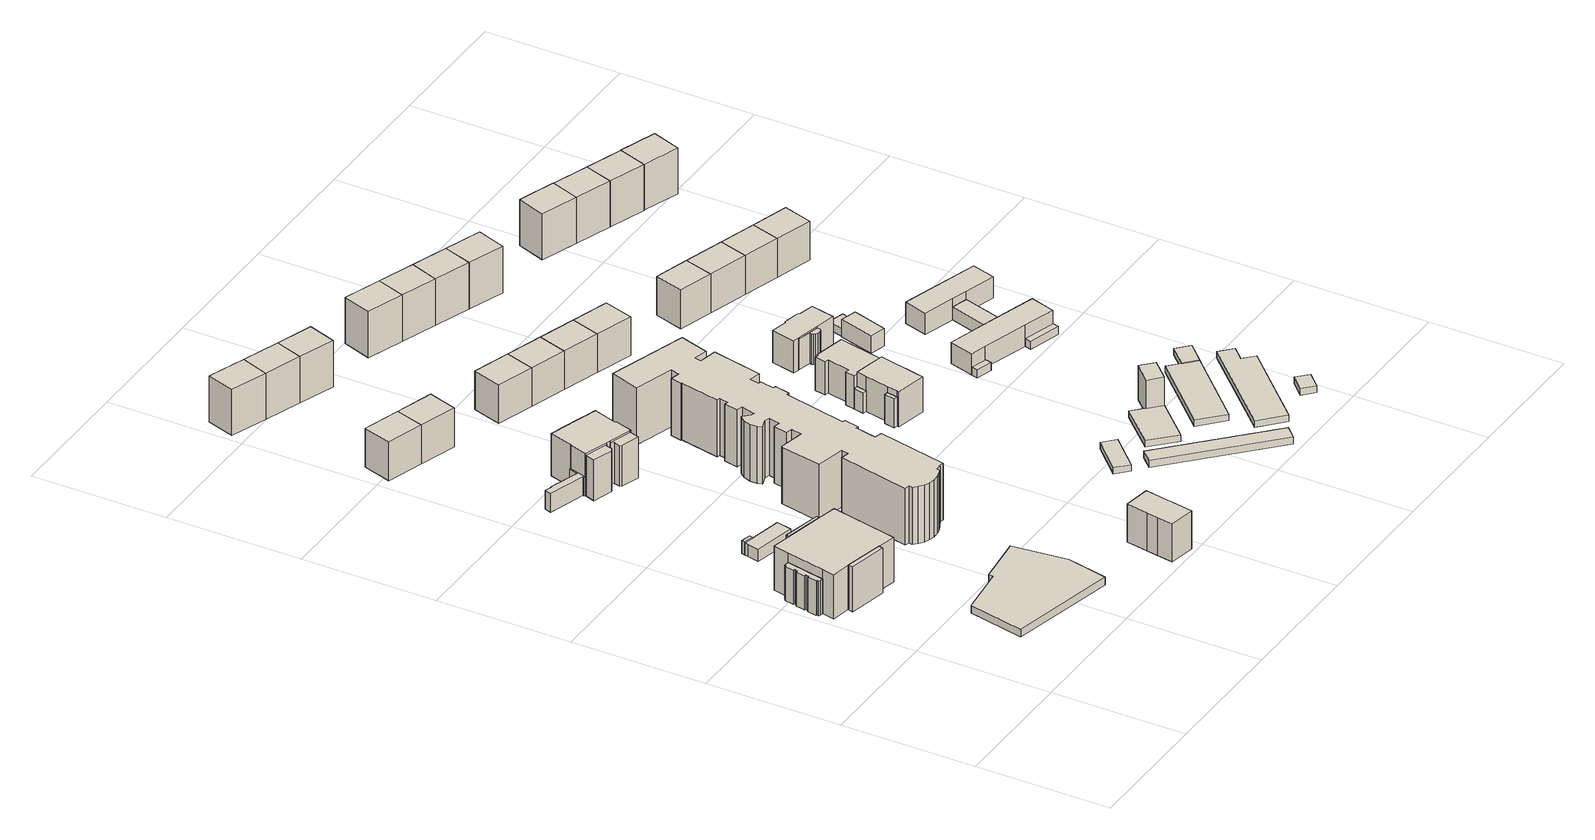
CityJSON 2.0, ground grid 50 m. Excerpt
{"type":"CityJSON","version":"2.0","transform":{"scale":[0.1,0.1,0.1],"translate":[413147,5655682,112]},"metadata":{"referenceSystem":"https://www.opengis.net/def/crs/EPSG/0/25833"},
"CityObjects":{
"building1":{"type":"Building","attributes":{"name":"St. Joseph-Stift","Gemeindeschluessel":14612000,"Geometrietyp2DReferenz":"3000","function":"31001_3051","roofType":"9999"},"children":["building1-1","building1-2","building1-3","building1-4","building1-5"]},
"building1-1":{"type":"BuildingPart","attributes":{"Dachtyp_tdc":"tdcFreeFormRoof","Dachneigung":51.73,"QualitaetDacherkennung":20,"Geometrietyp2DReferenz":"3000","measuredHeight":14.14,"roofType":"5000"},"parents":["building1"],"geometry":[{"type":"Solid","lod":"1","boundaries":[[[[0,1,2,3,4,5,6,7,8,9,10,11,12,13,14,15,16,17]],[[18,19,20,21,22,23,24,25,26,27,28,29,30,31,32,33,34,35]],[[17,19,18,0]],[[16,20,19,17]],[[15,21,20,16]],[[14,22,21,15]],[[13,23,22,14]],[[12,24,23,13]],[[11,25,24,12]],[[10,26,25,11]],[[9,27,26,10]],[[8,28,27,9]],[[7,29,28,8]],[[6,30,29,7]],[[5,31,30,6]],[[4,32,31,5]],[[3,33,32,4]],[[2,34,33,3]],[[1,35,34,2]],[[0,18,35,1]]]]}]},
"building1-2":{"type":"BuildingPart","attributes":{"Dachtyp_tdc":"tdcPolyFlatRoof","Dachneigung":15.04,"QualitaetDacherkennung":47,"Geometrietyp2DReferenz":"3000","measuredHeight":17.51,"roofType":"2100"},"parents":["building1"],"geometry":[{"type":"Solid","lod":"1","boundaries":[[[[36,37,38,39]],[[40,41,42,43]],[[39,41,40,36]],[[38,42,41,39]],[[37,43,42,38]],[[36,40,43,37]]]]}]},
"building1-3":{"type":"BuildingPart","attributes":{"Dachtyp_tdc":"tdcGableRoof","Dachneigung":10,"QualitaetDacherkennung":48,"Geometrietyp2DReferenz":"3000","measuredHeight":18.33,"roofType":"3100"},"parents":["building1"],"geometry":[{"type":"Solid","lod":"1","boundaries":[[[[44,45,46,47,48,49,50,51,52,53,54,55,56,57]],[[58,32,31,59,60,61,62,63,64,65,66,41,67,40]],[[57,32,58,44]],[[56,31,32,57]],[[55,59,31,56]],[[54,60,59,55]],[[53,61,60,54]],[[52,62,61,53]],[[51,63,62,52]],[[50,64,63,51]],[[49,65,64,50]],[[48,66,65,49]],[[47,41,66,48]],[[46,67,41,47]],[[45,40,67,46]],[[44,58,40,45]]]]}]},
"building1-4":{"type":"BuildingPart","attributes":{"Dachtyp_tdc":"tdcPolyFlatRoof","Dachneigung":0,"QualitaetDacherkennung":42,"Geometrietyp2DReferenz":"3000","measuredHeight":13.03,"roofType":"1000"},"parents":["building1"],"geometry":[{"type":"Solid","lod":"1","boundaries":[[[[68,69,70,71,72,73,74,75,76,77,78,79,80,81,82,83]],[[84,85,86,87,88,89,90,91,92,93,94,95,96,97,65,64]],[[83,84,64,68]],[[82,85,84,83]],[[81,86,85,82]],[[80,87,86,81]],[[79,88,87,80]],[[78,89,88,79]],[[77,90,89,78]],[[76,91,90,77]],[[75,92,91,76]],[[74,93,92,75]],[[73,94,93,74]],[[72,95,94,73]],[[71,96,95,72]],[[70,97,96,71]],[[69,65,97,70]],[[68,64,65,69]]]]}]},
"building1-5":{"type":"BuildingPart","attributes":{"Dachtyp_tdc":"tdcPolyFlatRoof","Dachneigung":17.42,"QualitaetDacherkennung":28,"Geometrietyp2DReferenz":"3000","measuredHeight":17.35,"roofType":"2100"},"parents":["building1"],"geometry":[{"type":"Solid","lod":"1","boundaries":[[[[98,99,100,101]],[[102,62,60,103]],[[101,62,102,98]],[[100,60,62,101]],[[99,103,60,100]],[[98,102,103,99]]]]}]},
"building2":{"type":"Building","attributes":{"Dachtyp_tdc":"tdcPolyFlatRoof","Gemeindeschluessel":14612000,"Dachneigung":0,"QualitaetDacherkennung":0,"Geometrietyp2DReferenz":"3000","BezugspunktDach":"2000","measuredHeight":3,"function":"31001_9998"},"geometry":[{"type":"Solid","lod":"1","boundaries":[[[[104,105,106,107,108,109,110]],[[111,112,113,114,115,116,117]],[[110,112,111,104]],[[109,113,112,110]],[[108,114,113,109]],[[107,115,114,108]],[[106,116,115,107]],[[105,117,116,106]],[[104,111,117,105]]]]}]},
"building3":{"type":"Building","attributes":{"name":"St. Joseph-Stift","Gemeindeschluessel":14612000,"Geometrietyp2DReferenz":"3000","function":"31001_3051","roofType":"9999"},"children":["building3-1","building3-2"]},
"building3-1":{"type":"BuildingPart","attributes":{"Dachtyp_tdc":"tdcFreeFormRoof","Dachneigung":29.59,"QualitaetDacherkennung":19,"Geometrietyp2DReferenz":"3000","measuredHeight":5.14,"roofType":"5000"},"parents":["building3"],"geometry":[{"type":"Solid","lod":"1","boundaries":[[[[118,119,120,121]],[[122,123,124,125]],[[121,123,122,118]],[[120,124,123,121]],[[119,125,124,120]],[[118,122,125,119]]]]}]},
"building3-2":{"type":"BuildingPart","attributes":{"Dachtyp_tdc":"tdcPolyFlatRoof","Dachneigung":0,"QualitaetDacherkennung":71,"Geometrietyp2DReferenz":"3000","measuredHeight":4.73,"roofType":"1000"},"parents":["building3"],"geometry":[{"type":"Solid","lod":"1","boundaries":[[[[126,127,128,129,130,131]],[[132,133,134,135,122,125]],[[131,133,132,126]],[[130,134,133,131]],[[129,135,134,130]],[[128,122,135,129]],[[127,125,122,128]],[[126,132,125,127]]]]}]},
"building4":{"type":"Building","attributes":{"Dachtyp_tdc":"tdcGableRoof","Gemeindeschluessel":14612000,"Dachneigung":37.02,"QualitaetDacherkennung":81,"Geometrietyp2DReferenz":"3000","measuredHeight":17.16,"function":"31001_9998","roofType":"3100"},"geometry":[{"type":"Solid","lod":"1","boundaries":[[[[136,137,138,139]],[[140,141,142,143]],[[139,141,140,136]],[[138,142,141,139]],[[137,143,142,138]],[[136,140,143,137]]]]}]},
"building5":{"type":"Building","attributes":{"name":"St. Joseph-Stift","Gemeindeschluessel":14612000,"Geometrietyp2DReferenz":"3000","function":"31001_3051","roofType":"9999"},"children":["building5-1","building5-2","building5-3","building5-4","building5-5"]},
"building5-1":{"type":"BuildingPart","attributes":{"Dachtyp_tdc":"tdcPolyFlatRoof","Dachneigung":10.76,"QualitaetDacherkennung":27,"Geometrietyp2DReferenz":"3000","measuredHeight":15.74,"roofType":"2100"},"parents":["building5"],"geometry":[{"type":"Solid","lod":"1","boundaries":[[[[144,145,146,147]],[[148,149,150,151]],[[147,149,148,144]],[[146,150,149,147]],[[145,151,150,146]],[[144,148,151,145]]]]}]},
"building5-2":{"type":"BuildingPart","attributes":{"Dachtyp_tdc":"tdcTentRoof","Dachneigung":10.09,"QualitaetDacherkennung":78,"Geometrietyp2DReferenz":"3000","measuredHeight":17.1,"roofType":"3500"},"parents":["building5"],"geometry":[{"type":"Solid","lod":"1","boundaries":[[[[152,153,154,155,156,157,158,159,160,161,162,163,164,165,166,167]],[[168,169,170,150,149,171,172,173,174,175,176,177,178,179,180,181]],[[167,169,168,152]],[[166,170,169,167]],[[165,150,170,166]],[[164,149,150,165]],[[163,171,149,164]],[[162,172,171,163]],[[161,173,172,162]],[[160,174,173,161]],[[159,175,174,160]],[[158,176,175,159]],[[157,177,176,158]],[[156,178,177,157]],[[155,179,178,156]],[[154,180,179,155]],[[153,181,180,154]],[[152,168,181,153]]]]}]},
"building5-3":{"type":"BuildingPart","attributes":{"Dachtyp_tdc":"tdcPolyFlatRoof","Dachneigung":4.97,"QualitaetDacherkennung":52,"Geometrietyp2DReferenz":"3000","measuredHeight":15.94,"roofType":"2100"},"parents":["building5"],"geometry":[{"type":"Solid","lod":"1","boundaries":[[[[182,183,184,185,186,187]],[[179,188,189,190,191,180]],[[187,188,179,182]],[[186,189,188,187]],[[185,190,189,186]],[[184,191,190,185]],[[183,180,191,184]],[[182,179,180,183]]]]}]},
"building5-4":{"type":"BuildingPart","attributes":{"Dachtyp_tdc":"tdcPolyFlatRoof","Dachneigung":2.6,"QualitaetDacherkennung":48,"Geometrietyp2DReferenz":"3000","measuredHeight":7.47,"roofType":"2100"},"parents":["building5"],"geometry":[{"type":"Solid","lod":"1","boundaries":[[[[192,193,194,195,196,197,198,199,200,201]],[[181,202,203,204,205,206,207,208,209,168]],[[201,202,181,192]],[[200,203,202,201]],[[199,204,203,200]],[[198,205,204,199]],[[197,206,205,198]],[[196,207,206,197]],[[195,208,207,196]],[[194,209,208,195]],[[193,168,209,194]],[[192,181,168,193]]]]}]},
"building5-5":{"type":"BuildingPart","attributes":{"Dachtyp_tdc":"tdcPolyFlatRoof","Dachneigung":5.46,"QualitaetDacherkennung":52,"Geometrietyp2DReferenz":"3000","measuredHeight":15.98,"roofType":"2100"},"parents":["building5"],"geometry":[{"type":"Solid","lod":"1","boundaries":[[[[210,211,212,213,214,215]],[[216,217,178,177,218,219]],[[215,217,216,210]],[[214,178,217,215]],[[213,177,178,214]],[[212,218,177,213]],[[211,219,218,212]],[[210,216,219,211]]]]}]},
"building6":{"type":"Building","attributes":{"Dachtyp_tdc":"tdcFreeFormRoof","Gemeindeschluessel":14612000,"Dachneigung":37.02,"QualitaetDacherkennung":90,"Geometrietyp2DReferenz":"3000","measuredHeight":16.63,"function":"31001_9998","roofType":"5000"},"geometry":[{"type":"Solid","lod":"1","boundaries":[[[[220,221,222,223,224,225,226,227]],[[228,229,230,231,232,233,234,235]],[[227,229,228,220]],[[226,230,229,227]],[[225,231,230,226]],[[224,232,231,225]],[[223,233,232,224]],[[222,234,233,223]],[[221,235,234,222]],[[220,228,235,221]]]]}]},
"building7":{"type":"Building","attributes":{"Dachtyp_tdc":"tdcGableRoof","Gemeindeschluessel":14612000,"Dachneigung":37.37,"QualitaetDacherkennung":75,"Geometrietyp2DReferenz":"3000","measuredHeight":17.21,"function":"31001_9998","roofType":"3100"},"geometry":[{"type":"Solid","lod":"1","boundaries":[[[[139,138,236,237]],[[141,238,239,142]],[[237,238,141,139]],[[236,239,238,237]],[[138,142,239,236]],[[139,141,142,138]]]]}]},
"building8":{"type":"Building","attributes":{"Dachtyp_tdc":"tdcGableRoof","Gemeindeschluessel":14612000,"Dachneigung":36.68,"QualitaetDacherkennung":78,"Geometrietyp2DReferenz":"3000","measuredHeight":19.91,"function":"31001_9998","roofType":"3100"},"geometry":[{"type":"Solid","lod":"1","boundaries":[[[[240,241,242,243]],[[244,245,246,247]],[[243,245,244,240]],[[242,246,245,243]],[[241,247,246,242]],[[240,244,247,241]]]]}]},
"building9":{"type":"Building","attributes":{"Dachtyp_tdc":"tdcGableRoof","Gemeindeschluessel":14612000,"Dachneigung":36.62,"QualitaetDacherkennung":79,"Geometrietyp2DReferenz":"3000","measuredHeight":19.96,"function":"31001_9998","roofType":"3100"},"geometry":[{"type":"Solid","lod":"1","boundaries":[[[[241,240,248,249]],[[250,251,252,253]],[[249,251,250,241]],[[248,252,251,249]],[[240,253,252,248]],[[241,250,253,240]]]]}]},
"building10":{"type":"Building","attributes":{"name":"St. Joseph-Stift","Dachtyp_tdc":"tdcFreeFormRoof","Gemeindeschluessel":14612000,"Dachneigung":39.41,"QualitaetDacherkennung":6,"Geometrietyp2DReferenz":"3000","measuredHeight":25.97,"function":"31001_3051","roofType":"5000"},"geometry":[{"type":"Solid","lod":"1","boundaries":[[[[254,255,256,257,258,259,260,261,262,263,264,265,266,267,268,269,270,271,272,273,274,275,276,277,278,279,280,281,282,283,284,285,286,287,288,289,290,291,292,293,294,295,296,297,298,299,300,301,302,303,304,305,306,307,308,309,310,311,312,313,314,315,316,317,318,319]],[[320,321,322,323,324,325,326,327,328,329,330,331,332,333,334,335,336,337,338,339,340,341,342,343,344,345,346,347,348,349,350,351,352,353,354,355,356,357,358,359,360,361,362,363,364,365,366,367,368,369,370,371,372,373,374,375,376,377,378,379,380,381,382,383,384,385]],[[319,321,320,254]],[[318,322,321,319]],[[317,323,322,318]],[[316,324,323,317]],[[315,325,324,316]],[[314,326,325,315]],[[313,327,326,314]],[[312,328,327,313]],[[311,329,328,312]],[[310,330,329,311]],[[309,331,330,310]],[[308,332,331,309]],[[307,333,332,308]],[[306,334,333,307]],[[305,335,334,306]],[[304,336,335,305]],[[303,337,336,304]],[[302,338,337,303]],[[301,339,338,302]],[[300,340,339,301]],[[299,341,340,300]],[[298,342,341,299]],[[297,343,342,298]],[[296,344,343,297]],[[295,345,344,296]],[[294,346,345,295]],[[293,347,346,294]],[[292,348,347,293]],[[291,349,348,292]],[[290,350,349,291]],[[289,351,350,290]],[[288,352,351,289]],[[287,353,352,288]],[[286,354,353,287]],[[285,355,354,286]],[[284,356,355,285]],[[283,357,356,284]],[[282,358,357,283]],[[281,359,358,282]],[[280,360,359,281]],[[279,361,360,280]],[[278,362,361,279]],[[277,363,362,278]],[[276,364,363,277]],[[275,365,364,276]],[[274,366,365,275]],[[273,367,366,274]],[[272,368,367,273]],[[271,369,368,272]],[[270,370,369,271]],[[269,371,370,270]],[[268,372,371,269]],[[267,373,372,268]],[[266,374,373,267]],[[265,375,374,266]],[[264,376,375,265]],[[263,377,376,264]],[[262,378,377,263]],[[261,379,378,262]],[[260,380,379,261]],[[259,381,380,260]],[[258,382,381,259]],[[257,383,382,258]],[[256,384,383,257]],[[255,385,384,256]],[[254,320,385,255]]]]}]},
"building11":{"type":"Building","attributes":{"Dachtyp_tdc":"tdcGableRoof","Gemeindeschluessel":14612000,"Dachneigung":36.41,"QualitaetDacherkennung":73,"Geometrietyp2DReferenz":"3000","measuredHeight":19.94,"function":"31001_9998","roofType":"3100"},"geometry":[{"type":"Solid","lod":"1","boundaries":[[[[249,248,386,387]],[[251,388,389,252]],[[387,388,251,249]],[[386,389,388,387]],[[248,252,389,386]],[[249,251,252,248]]]]}]},
"building12":{"type":"Building","attributes":{"Dachtyp_tdc":"tdcGableRoof","Gemeindeschluessel":14612000,"Dachneigung":36.81,"QualitaetDacherkennung":75,"Geometrietyp2DReferenz":"3000","measuredHeight":17.06,"function":"31001_9998","roofType":"3100"},"geometry":[{"type":"Solid","lod":"1","boundaries":[[[[390,391,392,393]],[[394,395,396,397]],[[393,395,394,390]],[[392,396,395,393]],[[391,397,396,392]],[[390,394,397,391]]]]}]},
"building13":{"type":"Building","attributes":{"Dachtyp_tdc":"tdcGableRoof","Gemeindeschluessel":14612000,"Dachneigung":36.76,"QualitaetDacherkennung":79,"Geometrietyp2DReferenz":"3000","measuredHeight":17.1,"function":"31001_9998","roofType":"3100"},"geometry":[{"type":"Solid","lod":"1","boundaries":[[[[393,392,398,399]],[[395,400,401,396]],[[399,400,395,393]],[[398,401,400,399]],[[392,396,401,398]],[[393,395,396,392]]]]}]},
"building14":{"type":"Building","attributes":{"Dachtyp_tdc":"tdcPolyFlatRoof","Gemeindeschluessel":14612000,"Dachneigung":3.97,"QualitaetDacherkennung":82,"Geometrietyp2DReferenz":"3000","measuredHeight":2.7,"function":"31001_2463","roofType":"2100"},"geometry":[{"type":"Solid","lod":"1","boundaries":[[[[402,403,404,405]],[[406,407,408,409]],[[405,407,406,402]],[[404,408,407,405]],[[403,409,408,404]],[[402,406,409,403]]]]}]},
"building15":{"type":"Building","attributes":{"Dachtyp_tdc":"tdcGableRoof","Gemeindeschluessel":14612000,"Dachneigung":36.96,"QualitaetDacherkennung":79,"Geometrietyp2DReferenz":"3000","measuredHeight":17.11,"function":"31001_9998","roofType":"3100"},"geometry":[{"type":"Solid","lod":"1","boundaries":[[[[399,398,410,411]],[[400,412,413,401]],[[411,412,400,399]],[[410,413,412,411]],[[398,401,413,410]],[[399,400,401,398]]]]}]},
"building16":{"type":"Building","attributes":{"Dachtyp_tdc":"tdcPolyFlatRoof","Gemeindeschluessel":14612000,"Dachneigung":5.38,"QualitaetDacherkennung":82,"Geometrietyp2DReferenz":"3000","measuredHeight":2.81,"function":"31001_2463","roofType":"2100"},"geometry":[{"type":"Solid","lod":"1","boundaries":[[[[414,415,416,417]],[[418,419,420,421]],[[417,419,418,414]],[[416,420,419,417]],[[415,421,420,416]],[[414,418,421,415]]]]}]},
"building17":{"type":"Building","attributes":{"Gemeindeschluessel":14612000,"Geometrietyp2DReferenz":"3000","function":"31001_9998","roofType":"9999"},"children":["building17-1","building17-2","building17-3"]},
"building17-1":{"type":"BuildingPart","attributes":{"Dachtyp_tdc":"tdcFreeFormRoof","Dachneigung":52.76,"QualitaetDacherkennung":8,"Geometrietyp2DReferenz":"3000","measuredHeight":8.4,"roofType":"5000"},"parents":["building17"],"geometry":[{"type":"Solid","lod":"1","boundaries":[[[[422,423,424,425]],[[426,427,428,429]],[[425,427,426,422]],[[424,428,427,425]],[[423,429,428,424]],[[422,426,429,423]]]]}]},
"building17-2":{"type":"BuildingPart","attributes":{"Dachtyp_tdc":"tdcGableRoof","Dachneigung":18.7,"QualitaetDacherkennung":70,"Geometrietyp2DReferenz":"3000","measuredHeight":11.54,"roofType":"3100"},"parents":["building17"],"geometry":[{"type":"Solid","lod":"1","boundaries":[[[[430,431,432,433]],[[434,435,436,437]],[[433,435,434,430]],[[432,436,435,433]],[[431,437,436,432]],[[430,434,437,431]]]]}]},
"building17-3":{"type":"BuildingPart","attributes":{"Dachtyp_tdc":"tdcFreeFormRoof","Dachneigung":43.19,"QualitaetDacherkennung":62,"Geometrietyp2DReferenz":"3000","measuredHeight":16.34,"roofType":"5000"},"parents":["building17"],"geometry":[{"type":"Solid","lod":"1","boundaries":[[[[438,439,440,441,442,443,444,445,446,447]],[[437,426,429,448,449,450,451,452,453,434]],[[446,426,437,447]],[[445,429,426,446]],[[444,448,429,445]],[[443,449,448,444]],[[442,450,449,443]],[[441,451,450,442]],[[440,452,451,441]],[[439,453,452,440]],[[438,434,453,439]],[[447,437,434,438]]]]}]},
"building18":{"type":"Building","attributes":{"Dachtyp_tdc":"tdcGableRoof","Gemeindeschluessel":14612000,"Dachneigung":36.75,"QualitaetDacherkennung":75,"Geometrietyp2DReferenz":"3000","measuredHeight":19.95,"function":"31001_9998","roofType":"3100"},"geometry":[{"type":"Solid","lod":"1","boundaries":[[[[454,455,456,457]],[[458,459,460,461]],[[457,459,458,454]],[[456,460,459,457]],[[455,461,460,456]],[[454,458,461,455]]]]}]},
"building19":{"type":"Building","attributes":{"Dachtyp_tdc":"tdcFreeFormRoof","Gemeindeschluessel":14612000,"Dachneigung":42.53,"QualitaetDacherkennung":47,"Geometrietyp2DReferenz":"3000","measuredHeight":16.27,"function":"31001_9998","roofType":"5000"},"geometry":[{"type":"Solid","lod":"1","boundaries":[[[[462,463,464,465,466,467,468,469,470,471,472,473]],[[428,474,475,476,477,478,479,480,481,482,483,449]],[[473,474,428,462]],[[472,475,474,473]],[[471,476,475,472]],[[470,477,476,471]],[[469,478,477,470]],[[468,479,478,469]],[[467,480,479,468]],[[466,481,480,467]],[[465,482,481,466]],[[464,483,482,465]],[[463,449,483,464]],[[462,428,449,463]]]]}]},
"building20":{"type":"Building","attributes":{"Dachtyp_tdc":"tdcGableRoof","Gemeindeschluessel":14612000,"Dachneigung":36.46,"QualitaetDacherkennung":75,"Geometrietyp2DReferenz":"3000","measuredHeight":17.06,"function":"31001_9998","roofType":"3100"},"geometry":[{"type":"Solid","lod":"1","boundaries":[[[[411,410,484,485]],[[412,486,487,413]],[[485,486,412,411]],[[484,487,486,485]],[[410,413,487,484]],[[411,412,413,410]]]]}]},
"building21":{"type":"Building","attributes":{"Gemeindeschluessel":14612000,"Geometrietyp2DReferenz":"3000","function":"31001_2463","roofType":"9999"},"children":["building21-1","building21-2"]},
"building21-1":{"type":"BuildingPart","attributes":{"Dachtyp_tdc":"tdcFreeFormRoof","Dachneigung":56.36,"QualitaetDacherkennung":4,"Geometrietyp2DReferenz":"3000","measuredHeight":15.58,"roofType":"5000"},"parents":["building21"],"geometry":[{"type":"Solid","lod":"1","boundaries":[[[[488,489,490,491]],[[492,493,494,495]],[[491,493,492,488]],[[490,494,493,491]],[[489,495,494,490]],[[488,492,495,489]]]]}]},
"building21-2":{"type":"BuildingPart","attributes":{"Dachtyp_tdc":"tdcPolyFlatRoof","Dachneigung":0,"QualitaetDacherkennung":77,"Geometrietyp2DReferenz":"3000","measuredHeight":2.5,"roofType":"1000"},"parents":["building21"],"geometry":[{"type":"Solid","lod":"1","boundaries":[[[[496,497,498,499,500]],[[501,502,492,495,503]],[[500,502,501,496]],[[499,492,502,500]],[[498,495,492,499]],[[497,503,495,498]],[[496,501,503,497]]]]}]},
"building22":{"type":"Building","attributes":{"Dachtyp_tdc":"tdcGableRoof","Gemeindeschluessel":14612000,"Dachneigung":36.69,"QualitaetDacherkennung":77,"Geometrietyp2DReferenz":"3000","measuredHeight":19.96,"function":"31001_9998","roofType":"3100"},"geometry":[{"type":"Solid","lod":"1","boundaries":[[[[457,456,504,505]],[[459,506,507,460]],[[505,506,459,457]],[[504,507,506,505]],[[456,460,507,504]],[[457,459,460,456]]]]}]},
"building23":{"type":"Building","attributes":{"Gemeindeschluessel":14612000,"Geometrietyp2DReferenz":"3000","function":"31001_9998","roofType":"9999"},"children":["building23-1","building23-2"]},
"building23-1":{"type":"BuildingPart","attributes":{"Dachtyp_tdc":"tdcPolyFlatRoof","Dachneigung":29.04,"QualitaetDacherkennung":39,"Geometrietyp2DReferenz":"3000","measuredHeight":12.44,"roofType":"2100"},"parents":["building23"],"geometry":[{"type":"Solid","lod":"1","boundaries":[[[[508,509,510,511,512,513,514,515,516,517,518]],[[519,520,521,522,523,524,525,526,527,528,529]],[[518,520,519,508]],[[517,521,520,518]],[[516,522,521,517]],[[515,523,522,516]],[[514,524,523,515]],[[513,525,524,514]],[[512,526,525,513]],[[511,527,526,512]],[[510,528,527,511]],[[509,529,528,510]],[[508,519,529,509]]]]}]},
"building23-2":{"type":"BuildingPart","attributes":{"Dachtyp_tdc":"tdcHipRoof","Dachneigung":41.67,"QualitaetDacherkennung":63,"Geometrietyp2DReferenz":"3000","measuredHeight":14.63,"roofType":"3200"},"parents":["building23"],"geometry":[{"type":"Solid","lod":"1","boundaries":[[[[530,531,532,533,534,535,536,537,538,539,540,541,542,543,544,545]],[[525,524,546,547,548,549,550,551,552,553,554,555,556,557,558,526]],[[545,524,525,530]],[[544,546,524,545]],[[543,547,546,544]],[[542,548,547,543]],[[541,549,548,542]],[[540,550,549,541]],[[539,551,550,540]],[[538,552,551,539]],[[537,553,552,538]],[[536,554,553,537]],[[535,555,554,536]],[[534,556,555,535]],[[533,557,556,534]],[[532,558,557,533]],[[531,526,558,532]],[[530,525,526,531]]]]}]},
"building24":{"type":"Building","attributes":{"Dachtyp_tdc":"tdcGableRoof","Gemeindeschluessel":14612000,"Dachneigung":37.47,"QualitaetDacherkennung":78,"Geometrietyp2DReferenz":"3000","measuredHeight":20.04,"function":"31001_9998","roofType":"3100"},"geometry":[{"type":"Solid","lod":"1","boundaries":[[[[505,504,559,560]],[[506,561,562,507]],[[560,561,506,505]],[[559,562,561,560]],[[504,507,562,559]],[[505,506,507,504]]]]}]},
"building25":{"type":"Building","attributes":{"Gemeindeschluessel":14612000,"Geometrietyp2DReferenz":"3000","function":"31001_2463","roofType":"9999"},"children":["building25-1","building25-2"]},
"building25-1":{"type":"BuildingPart","attributes":{"Dachtyp_tdc":"tdcPolyFlatRoof","Dachneigung":5.37,"QualitaetDacherkennung":77,"Geometrietyp2DReferenz":"3000","measuredHeight":2.81,"roofType":"2100"},"parents":["building25"],"geometry":[{"type":"Solid","lod":"1","boundaries":[[[[563,564,565,566]],[[567,568,569,570]],[[566,568,567,563]],[[565,569,568,566]],[[564,570,569,565]],[[563,567,570,564]]]]}]},
"building25-2":{"type":"BuildingPart","attributes":{"Dachtyp_tdc":"tdcPolyFlatRoof","Dachneigung":0,"QualitaetDacherkennung":75,"Geometrietyp2DReferenz":"3000","measuredHeight":2.47,"roofType":"1000"},"parents":["building25"],"geometry":[{"type":"Solid","lod":"1","boundaries":[[[[571,572,573,574,575]],[[576,577,570,569,578]],[[575,577,576,571]],[[574,570,577,575]],[[573,569,570,574]],[[572,578,569,573]],[[571,576,578,572]]]]}]},
"building26":{"type":"Building","attributes":{"Dachtyp_tdc":"tdcPolyFlatRoof","Gemeindeschluessel":14612000,"Dachneigung":0,"QualitaetDacherkennung":65,"Geometrietyp2DReferenz":"3000","measuredHeight":2.51,"function":"31001_2463","roofType":"1000"},"geometry":[{"type":"Solid","lod":"1","boundaries":[[[[579,580,581,582,583,584]],[[585,586,587,588,589,590]],[[584,586,585,579]],[[583,587,586,584]],[[582,588,587,583]],[[581,589,588,582]],[[580,590,589,581]],[[579,585,590,580]]]]}]},
"building27":{"type":"Building","attributes":{"Dachtyp_tdc":"tdcGableRoof","Gemeindeschluessel":14612000,"Dachneigung":37.31,"QualitaetDacherkennung":77,"Geometrietyp2DReferenz":"3000","measuredHeight":20.16,"function":"31001_9998","roofType":"3100"},"geometry":[{"type":"Solid","lod":"1","boundaries":[[[[560,559,591,592]],[[593,594,595,596]],[[592,594,593,560]],[[591,595,594,592]],[[559,596,595,591]],[[560,593,596,559]]]]}]},
"building28":{"type":"Building","attributes":{"Dachtyp_tdc":"tdcGableRoof","Gemeindeschluessel":14612000,"Dachneigung":58.84,"QualitaetDacherkennung":4,"Geometrietyp2DReferenz":"3000","measuredHeight":10.55,"function":"31001_9998","roofType":"3100"},"geometry":[{"type":"Solid","lod":"1","boundaries":[[[[597,598,599,600]],[[601,602,603,604]],[[600,602,601,597]],[[599,603,602,600]],[[598,604,603,599]],[[597,601,604,598]]]]}]},
"building29":{"type":"Building","attributes":{"Dachtyp_tdc":"tdcGableRoof","Gemeindeschluessel":14612000,"Dachneigung":36.35,"QualitaetDacherkennung":79,"Geometrietyp2DReferenz":"3000","measuredHeight":17.07,"function":"31001_9998","roofType":"3100"},"geometry":[{"type":"Solid","lod":"1","boundaries":[[[[605,606,607,608]],[[609,610,611,612]],[[608,610,609,605]],[[607,611,610,608]],[[606,612,611,607]],[[605,609,612,606]]]]}]},
"building30":{"type":"Building","attributes":{"Dachtyp_tdc":"tdcPolyFlatRoof","Gemeindeschluessel":14612000,"Dachneigung":7.81,"QualitaetDacherkennung":60,"Geometrietyp2DReferenz":"3000","measuredHeight":3.02,"function":"31001_2463","roofType":"2100"},"geometry":[{"type":"Solid","lod":"1","boundaries":[[[[613,614,615,616]],[[617,618,619,620]],[[616,618,617,613]],[[615,619,618,616]],[[614,620,619,615]],[[613,617,620,614]]]]}]},
"building31":{"type":"Building","attributes":{"Dachtyp_tdc":"tdcPolyFlatRoof","Gemeindeschluessel":14612000,"Dachneigung":4.19,"QualitaetDacherkennung":80,"Geometrietyp2DReferenz":"3000","measuredHeight":3.21,"function":"31001_9998","roofType":"2100"},"geometry":[{"type":"Solid","lod":"1","boundaries":[[[[621,622,623,624]],[[625,626,627,628]],[[624,626,625,621]],[[623,627,626,624]],[[622,628,627,623]],[[621,625,628,622]]]]}]},
"building32":{"type":"Building","attributes":{"Gemeindeschluessel":14612000,"Geometrietyp2DReferenz":"3000","function":"31001_9998","roofType":"9999"},"children":["building32-1","building32-2","building32-3","building32-4","building32-5"]},
"building32-1":{"type":"BuildingPart","attributes":{"Dachtyp_tdc":"tdcPolyFlatRoof","Dachneigung":0,"QualitaetDacherkennung":86,"Geometrietyp2DReferenz":"3000","measuredHeight":5.06,"roofType":"1000"},"parents":["building32"],"geometry":[{"type":"Solid","lod":"1","boundaries":[[[[629,630,631,632]],[[633,634,635,636]],[[632,634,633,629]],[[631,635,634,632]],[[630,636,635,631]],[[629,633,636,630]]]]}]},
"building32-2":{"type":"BuildingPart","attributes":{"Dachtyp_tdc":"tdcPolyFlatRoof","Dachneigung":3.37,"QualitaetDacherkennung":72,"Geometrietyp2DReferenz":"3000","measuredHeight":8.46,"roofType":"2100"},"parents":["building32"],"geometry":[{"type":"Solid","lod":"1","boundaries":[[[[637,638,639,640,641,642,643,644]],[[645,633,636,646,647,648,649,650]],[[644,633,645,637]],[[643,636,633,644]],[[642,646,636,643]],[[641,647,646,642]],[[640,648,647,641]],[[639,649,648,640]],[[638,650,649,639]],[[637,645,650,638]]]]}]},
"building32-3":{"type":"BuildingPart","attributes":{"Dachtyp_tdc":"tdcPolyFlatRoof","Dachneigung":0,"QualitaetDacherkennung":24,"Geometrietyp2DReferenz":"3000","measuredHeight":3.16,"roofType":"1000"},"parents":["building32"],"geometry":[{"type":"Solid","lod":"1","boundaries":[[[[651,652,653,654]],[[647,655,656,648]],[[654,655,647,651]],[[653,656,655,654]],[[652,648,656,653]],[[651,647,648,652]]]]}]},
"building32-4":{"type":"BuildingPart","attributes":{"Dachtyp_tdc":"tdcPolyFlatRoof","Dachneigung":2.76,"QualitaetDacherkennung":74,"Geometrietyp2DReferenz":"3000","measuredHeight":8.4,"roofType":"2100"},"parents":["building32"],"geometry":[{"type":"Solid","lod":"1","boundaries":[[[[657,658,659,660,661,662]],[[663,664,635,634,665,666]],[[662,664,663,657]],[[661,635,664,662]],[[660,634,635,661]],[[659,665,634,660]],[[658,666,665,659]],[[657,663,666,658]]]]}]},
"building32-5":{"type":"BuildingPart","attributes":{"Dachtyp_tdc":"tdcPolyFlatRoof","Dachneigung":0,"QualitaetDacherkennung":1,"Geometrietyp2DReferenz":"3000","measuredHeight":3.14,"roofType":"1000"},"parents":["building32"],"geometry":[{"type":"Solid","lod":"1","boundaries":[[[[667,668,669,670]],[[650,649,671,672]],[[670,649,650,667]],[[669,671,649,670]],[[668,672,671,669]],[[667,650,672,668]]]]}]},
"building33":{"type":"Building","attributes":{"Dachtyp_tdc":"tdcGableRoof","Gemeindeschluessel":14612000,"Dachneigung":36.48,"QualitaetDacherkennung":79,"Geometrietyp2DReferenz":"3000","measuredHeight":17.07,"function":"31001_9998","roofType":"3100"},"geometry":[{"type":"Solid","lod":"1","boundaries":[[[[673,674,608,607]],[[675,611,610,676]],[[607,611,675,673]],[[608,610,611,607]],[[674,676,610,608]],[[673,675,676,674]]]]}]},
"building34":{"type":"Building","attributes":{"Dachtyp_tdc":"tdcGableRoof","Gemeindeschluessel":14612000,"Dachneigung":36.67,"QualitaetDacherkennung":79,"Geometrietyp2DReferenz":"3000","measuredHeight":17.07,"function":"31001_9998","roofType":"3100"},"geometry":[{"type":"Solid","lod":"1","boundaries":[[[[674,673,677,678]],[[676,679,680,675]],[[678,679,676,674]],[[677,680,679,678]],[[673,675,680,677]],[[674,676,675,673]]]]}]},
"building35":{"type":"Building","attributes":{"Dachtyp_tdc":"tdcGableRoof","Gemeindeschluessel":14612000,"Dachneigung":36.61,"QualitaetDacherkennung":73,"Geometrietyp2DReferenz":"3000","measuredHeight":19.88,"function":"31001_9998","roofType":"3100"},"geometry":[{"type":"Solid","lod":"1","boundaries":[[[[681,682,683,684]],[[685,686,687,688]],[[684,686,685,681]],[[683,687,686,684]],[[682,688,687,683]],[[681,685,688,682]]]]}]},
"building36":{"type":"Building","attributes":{"Dachtyp_tdc":"tdcGableRoof","Gemeindeschluessel":14612000,"Dachneigung":36.91,"QualitaetDacherkennung":73,"Geometrietyp2DReferenz":"3000","measuredHeight":17.09,"function":"31001_9998","roofType":"3100"},"geometry":[{"type":"Solid","lod":"1","boundaries":[[[[689,690,678,677]],[[691,680,679,692]],[[677,680,691,689]],[[678,679,680,677]],[[690,692,679,678]],[[689,691,692,690]]]]}]},
"building37":{"type":"Building","attributes":{"Dachtyp_tdc":"tdcGableRoof","Gemeindeschluessel":14612000,"Dachneigung":36.81,"QualitaetDacherkennung":77,"Geometrietyp2DReferenz":"3000","measuredHeight":19.94,"function":"31001_9998","roofType":"3100"},"geometry":[{"type":"Solid","lod":"1","boundaries":[[[[693,694,695,696]],[[697,698,699,700]],[[696,698,697,693]],[[695,699,698,696]],[[694,700,699,695]],[[693,697,700,694]]]]}]},
"building38":{"type":"Building","attributes":{"Dachtyp_tdc":"tdcGableRoof","Gemeindeschluessel":14612000,"Dachneigung":36.74,"QualitaetDacherkennung":77,"Geometrietyp2DReferenz":"3000","measuredHeight":19.93,"function":"31001_9998","roofType":"3100"},"geometry":[{"type":"Solid","lod":"1","boundaries":[[[[696,695,701,702]],[[698,703,704,699]],[[702,703,698,696]],[[701,704,703,702]],[[695,699,704,701]],[[696,698,699,695]]]]}]},
"building39":{"type":"Building","attributes":{"Dachtyp_tdc":"tdcGableRoof","Gemeindeschluessel":14612000,"Dachneigung":36.79,"QualitaetDacherkennung":71,"Geometrietyp2DReferenz":"3000","measuredHeight":19.92,"function":"31001_9998","roofType":"3100"},"geometry":[{"type":"Solid","lod":"1","boundaries":[[[[705,706,707,708]],[[709,710,711,712]],[[708,710,709,705]],[[707,711,710,708]],[[706,712,711,707]],[[705,709,712,706]]]]}]}
},
"vertices":[
[21,883,138],[26,882,138],[24,874,138],[32,872,138],[41,870,138],[72,1015,138],[63,1016,138],[55,1018,138],[53,1011,138],[49,1012,138],[41,977,138],[46,976,138],[43,964,138],[38,965,138],[31,930,138],[36,929,138],[33,917,138],[28,918,138],[21,883,5],[28,918,5],[33,917,5],[36,929,5],[31,930,5],[38,965,5],[43,964,5],[46,976,5],[41,977,5],[49,1012,5],[53,1011,5],[55,1018,5],[63,1016,5],[72,1015,5],[41,870,5],[32,872,5],[24,874,5],[26,882,5],
[102,808,178],[98,790,178],[243,759,178],[247,776,178],[102,808,5],[247,776,5],[243,759,5],[98,790,5],
[31,823,176],[102,808,176],[175,792,176],[247,776,176],[317,761,176],[328,809,176],[359,953,176],[371,1012,176],[300,1028,176],[228,1043,176],[155,1059,176],[85,1074,176],[72,1015,176],[41,870,176],[31,823,5],[85,1074,5],[155,1059,5],[228,1043,5],[300,1028,5],[371,1012,5],[359,953,5],[328,809,5],[317,761,5],[175,792,5],
[359,953,136],[328,809,136],[345,805,136],[347,813,136],[351,812,136],[358,847,136],[353,848,136],[356,860,136],[361,859,136],[369,894,136],[364,895,136],[367,907,136],[371,906,136],[379,941,136],[374,942,136],[376,950,136],[376,950,5],[374,942,5],[379,941,5],[371,906,5],[367,907,5],[364,895,5],[369,894,5],[361,859,5],[356,860,5],[353,848,5],[358,847,5],[351,812,5],[347,813,5],[345,805,5],
[303,1039,177],[158,1070,177],[155,1059,177],[300,1028,177],[303,1039,5],[158,1070,5],
[213,232,50],[615,144,50],[649,298,50],[626,501,50],[445,480,50],[441,462,50],[259,441,50],[213,232,20],[259,441,20],[441,462,20],[445,480,20],[626,501,20],[649,298,20],[615,144,20],
[196,1245,72],[233,1236,72],[236,1250,72],[199,1258,72],[196,1245,23],[199,1258,23],[236,1250,23],[233,1236,23],
[351,1211,70],[233,1236,70],[196,1245,70],[193,1231,70],[183,1188,70],[338,1154,70],[351,1211,23],[338,1154,23],[183,1188,23],[193,1231,23],
[52,2572,169],[19,2465,169],[157,2422,169],[191,2529,169],[52,2572,19],[191,2529,19],[157,2422,19],[19,2465,19],
[449,1987,174],[356,2016,174],[353,2007,174],[446,1978,174],[449,1987,18],[446,1978,18],[353,2007,18],[356,2016,18],
[275,1934,181],[255,1869,181],[255,1867,181],[343,1839,181],[358,1835,181],[442,1809,181],[442,1810,181],[447,1809,181],[466,1872,181],[463,1874,181],[491,1964,181],[446,1977,181],[446,1978,181],[353,2007,181],[303,2022,181],[276,1934,181],[275,1934,18],[276,1934,18],[303,2022,18],[446,1977,18],[491,1964,18],[463,1874,18],[466,1872,18],[447,1809,18],[442,1810,18],[442,1809,18],[358,1835,18],[343,1839,18],[255,1867,18],[255,1869,18],
[343,1839,176],[255,1867,176],[242,1830,176],[317,1807,176],[328,1813,176],[334,1835,176],[334,1835,18],[328,1813,18],[317,1807,18],[242,1830,18],
[255,1869,91],[275,1934,91],[270,1936,91],[260,1902,91],[148,1937,91],[147,1935,91],[122,1943,91],[114,1919,91],[251,1876,91],[250,1871,91],[250,1871,18],[251,1876,18],[114,1919,18],[122,1943,18],[147,1935,18],[148,1937,18],[260,1902,18],[270,1936,18],
[357,1801,176],[362,1792,176],[430,1771,176],[442,1809,176],[358,1835,176],[364,1823,176],[357,1801,18],[364,1823,18],[430,1771,18],[362,1792,18],
[844,79,171],[834,17,171],[932,1,171],[947,86,171],[949,98,171],[964,186,171],[865,202,171],[851,119,171],[844,79,24],[851,119,24],[865,202,24],[964,186,24],[949,98,24],[947,86,24],[932,1,24],[834,17,24],
[297,2378,169],[331,2485,169],[331,2485,19],[297,2378,19],
[137,2988,199],[174,3091,199],[35,3141,199],[1,3038,199],[137,2988,21],[1,3038,21],[35,3141,21],[174,3091,21],
[277,2940,199],[313,3042,199],[174,3091,20],[313,3042,20],[277,2940,20],[137,2988,20],
[543,819,221],[558,804,221],[576,791,221],[596,783,221],[617,779,221],[642,780,221],[663,786,221],[675,791,221],[678,804,221],[696,800,221],[697,806,221],[717,802,221],[773,1062,221],[744,1069,221],[761,1148,221],[770,1146,221],[782,1202,221],[772,1204,221],[824,1442,221],[834,1440,221],[846,1496,221],[836,1498,221],[847,1550,221],[836,1552,221],[843,1587,221],[886,1578,221],[927,1766,221],[860,1780,221],[866,1806,221],[916,1791,221],[950,1900,221],[655,1992,221],[620,1883,221],[766,1837,221],[758,1804,221],[722,1812,221],[713,1771,221],[717,1770,221],[685,1621,221],[697,1619,221],[689,1585,221],[676,1588,221],[665,1536,221],[689,1531,221],[676,1478,221],[663,1482,221],[638,1506,221],[621,1485,221],[612,1457,221],[612,1432,221],[618,1414,221],[652,1426,221],[672,1421,221],[662,1379,221],[640,1384,221],[629,1332,221],[652,1327,221],[643,1286,221],[548,1306,221],[546,1300,221],[514,1148,221],[623,1125,221],[617,1097,221],[586,1104,221],[529,836,221],[546,832,221],[543,819,1],[546,832,1],[529,836,1],[586,1104,1],[617,1097,1],[623,1125,1],[514,1148,1],[546,1300,1],[548,1306,1],[643,1286,1],[652,1327,1],[629,1332,1],[640,1384,1],[662,1379,1],[672,1421,1],[652,1426,1],[618,1414,1],[612,1432,1],[612,1457,1],[621,1485,1],[638,1506,1],[663,1482,1],[676,1478,1],[689,1531,1],[665,1536,1],[676,1588,1],[689,1585,1],[697,1619,1],[685,1621,1],[717,1770,1],[713,1771,1],[722,1812,1],[758,1804,1],[766,1837,1],[620,1883,1],[655,1992,1],[950,1900,1],[916,1791,1],[866,1806,1],[860,1780,1],[927,1766,1],[886,1578,1],[843,1587,1],[836,1552,1],[847,1550,1],[836,1498,1],[846,1496,1],[834,1440,1],[824,1442,1],[772,1204,1],[782,1202,1],[770,1146,1],[761,1148,1],[744,1069,1],[773,1062,1],[717,802,1],[697,806,1],[696,800,1],[678,804,1],[675,791,1],[663,786,1],[642,780,1],[617,779,1],[596,783,1],[576,791,1],[558,804,1],
[412,2892,199],[448,2996,199],[448,2996,20],[412,2892,20],
[520,2427,169],[486,2319,169],[625,2275,169],[659,2384,169],[520,2427,20],[659,2384,20],[625,2275,20],[486,2319,20],
[763,2232,169],[797,2340,169],[797,2340,20],[763,2232,20],
[1305,549,46],[1197,439,46],[1239,397,46],[1348,508,46],[1305,549,21],[1348,508,21],[1239,397,21],[1197,439,21],
[903,2188,169],[937,2296,169],[937,2296,20],[903,2188,20],
[1678,60,46],[1329,400,46],[1288,358,46],[1637,19,46],[1678,60,20],[1637,19,20],[1288,358,20],[1329,400,20],
[1133,1319,96],[1141,1358,96],[1127,1361,96],[1119,1322,96],[1133,1319,16],[1119,1322,16],[1127,1361,16],[1141,1358,16],
[1107,1191,128],[1115,1231,128],[1102,1234,128],[1093,1193,128],[1107,1191,16],[1093,1193,16],[1102,1234,16],[1115,1231,16],
[1107,1191,152],[1105,1184,152],[1220,1159,152],[1234,1223,152],[1246,1277,152],[1258,1333,152],[1199,1346,152],[1141,1358,152],[1133,1319,152],[1115,1231,152],[1199,1346,16],[1258,1333,16],[1246,1277,16],[1234,1223,16],[1220,1159,16],[1105,1184,16],
[653,2982,200],[616,2876,200],[754,2827,200],[791,2934,200],[653,2982,21],[791,2934,21],[754,2827,21],[616,2876,21],
[1127,1361,144],[1258,1333,144],[1268,1382,144],[1280,1438,144],[1294,1502,144],[1178,1527,144],[1177,1522,144],[1162,1525,144],[1153,1483,144],[1168,1480,144],[1149,1394,144],[1135,1397,144],[1135,1397,16],[1149,1394,16],[1168,1480,16],[1153,1483,16],[1162,1525,16],[1177,1522,16],[1178,1527,16],[1294,1502,16],[1280,1438,16],[1268,1382,16],
[1044,2143,169],[1078,2252,169],[1078,2252,20],[1044,2143,20],
[1555,518,153],[1599,476,153],[1662,541,153],[1618,583,153],[1555,518,20],[1618,583,20],[1662,541,20],[1599,476,20],
[1386,427,45],[1472,344,45],[1599,476,45],[1555,518,45],[1513,559,45],[1386,427,20],[1513,559,20],[1472,344,20],
[889,2780,200],[927,2886,200],[927,2886,21],[889,2780,21],
[1296,1591,138],[1308,1589,138],[1317,1592,138],[1322,1597,138],[1324,1608,138],[1235,1627,138],[1236,1627,138],[1287,1615,138],[1285,1606,138],[1287,1600,138],[1290,1595,138],[1296,1591,20],[1290,1595,20],[1287,1600,20],[1285,1606,20],[1287,1615,20],[1236,1627,20],[1235,1627,20],[1324,1608,20],[1322,1597,20],[1317,1592,20],[1308,1589,20],
[1235,1627,144],[1324,1608,144],[1399,1591,144],[1418,1680,144],[1362,1693,144],[1357,1699,144],[1342,1703,144],[1323,1707,144],[1311,1709,144],[1308,1710,144],[1304,1711,144],[1298,1712,144],[1291,1709,144],[1232,1722,144],[1212,1632,144],[1236,1627,144],[1212,1632,20],[1232,1722,20],[1291,1709,20],[1298,1712,20],[1304,1711,20],[1308,1710,20],[1311,1709,20],[1323,1707,20],[1342,1703,20],[1357,1699,20],[1362,1693,20],[1418,1680,20],[1399,1591,20],
[1026,2732,200],[1063,2839,200],[1063,2839,21],[1026,2732,21],
[1904,611,46],[1841,547,46],[1885,505,46],[1948,569,46],[1904,611,21],[1948,569,21],[1885,505,21],[1841,547,21],
[1569,348,45],[1653,267,45],[1885,505,45],[1841,547,45],[1801,586,45],[1569,348,21],[1801,586,21],[1653,267,21],
[1660,175,46],[1743,95,46],[1997,356,46],[1958,394,46],[2001,438,46],[1956,481,46],[1660,175,21],[1956,481,21],[2001,438,21],[1958,394,21],[1997,356,21],[1743,95,21],
[1164,2684,200],[1201,2791,200],[1063,2839,20],[1201,2791,20],[1164,2684,20],[1026,2732,20],
[1537,1587,84],[1477,1604,84],[1439,1473,84],[1498,1457,84],[1537,1587,17],[1498,1457,17],[1439,1473,17],[1477,1604,17],
[1293,2186,169],[1261,2079,169],[1390,2040,169],[1422,2148,169],[1293,2186,19],[1422,2148,19],[1390,2040,19],[1261,2079,19],
[1895,138,48],[1935,98,48],[1984,149,48],[1945,188,48],[1895,138,22],[1945,188,22],[1984,149,22],[1935,98,22],
[1494,1660,49],[1477,1604,49],[1537,1587,49],[1553,1642,49],[1494,1660,19],[1553,1642,19],[1537,1587,19],[1477,1604,19],
[1679,1162,74],[1739,1144,74],[1790,1316,74],[1730,1334,74],[1679,1162,24],[1730,1334,24],[1790,1316,24],[1739,1144,24],
[1504,1213,106],[1477,1122,106],[1537,1104,106],[1709,1053,106],[1829,1018,106],[1856,1109,106],[1739,1144,106],[1679,1162,106],[1504,1213,24],[1856,1109,24],[1829,1018,24],[1709,1053,24],[1537,1104,24],[1477,1122,24],
[1829,1018,55],[1709,1053,55],[1702,1029,55],[1822,993,55],[1822,993,24],[1702,1029,24],
[1932,1369,106],[1638,1456,106],[1612,1369,106],[1730,1334,106],[1790,1316,106],[1907,1282,106],[1932,1369,24],[1907,1282,24],[1612,1369,24],[1638,1456,24],
[1477,1122,55],[1470,1097,55],[1530,1079,55],[1537,1104,55],[1530,1079,24],[1470,1097,24],
[1540,1996,169],[1572,2103,169],[1540,1996,19],[1572,2103,19],
[1678,1954,169],[1710,2062,169],[1710,2062,19],[1678,1954,19],
[1530,2617,201],[1567,2723,201],[1429,2770,201],[1392,2665,201],[1530,2617,23],[1392,2665,23],[1429,2770,23],[1567,2723,23],
[1818,1912,169],[1851,2020,169],[1818,1912,19],[1851,2020,19],
[1567,2723,200],[1530,2617,200],[1668,2569,200],[1704,2675,200],[1567,2723,22],[1704,2675,22],[1668,2569,22],[1530,2617,22],
[1807,2521,200],[1843,2627,200],[1843,2627,22],[1807,2521,22],
[1843,2627,201],[1807,2521,201],[1944,2473,201],[1981,2579,201],[1843,2627,23],[1981,2579,23],[1944,2473,23],[1807,2521,23]
]}
